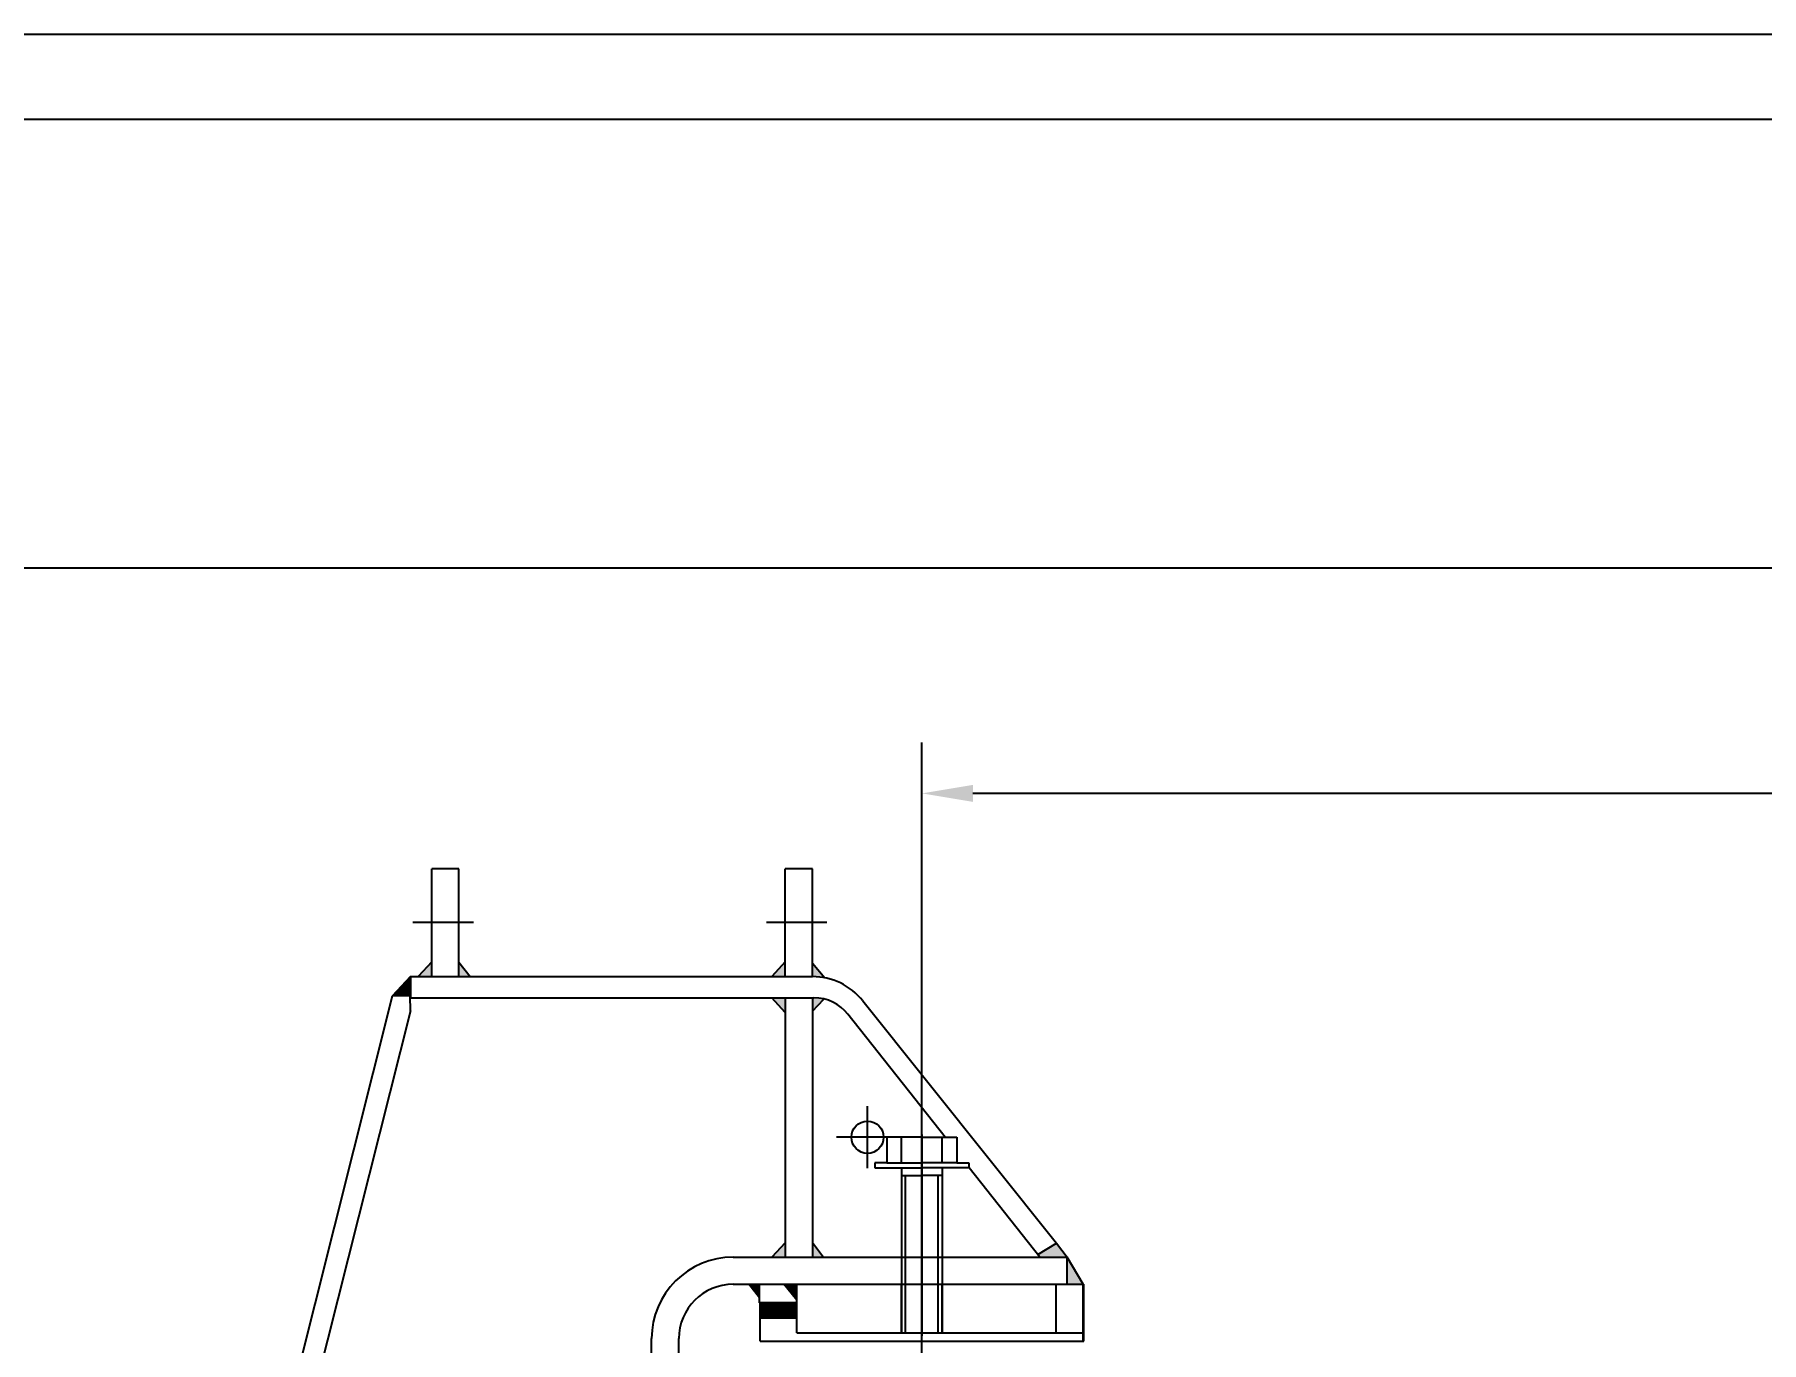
# Model space of a CAD drawing. Header units: millimetres. Extents: x 0 to 13784, y 0 to 6952.
# Drawn here: x 1902 to 3934, y 4401 to 5940 of the extents above; entities that cross this region are included whole.
import ezdxf

# ---------------------------------------------------------------- set-up
doc = ezdxf.new("R2010")
doc.units = ezdxf.units.MM
doc.header["$LTSCALE"] = 200
doc.linetypes.add('F', pattern=[0.75, 0.5, -0.25])
doc.linetypes.add('G', pattern=[2, 1.25, -0.25, 0.25, -0.25])
for name, color, linetype in [('01', 7, 'Continuous'), ('02', 1, 'Continuous'), ('04', 2, 'F'), ('05', 142, 'G'), ('08', 1, 'Continuous')]:
    doc.layers.add(name, color=color, linetype=linetype)
doc.styles.get("Standard").update_dxf_attribs({"font": 'isocp', "width": 0.707, "bigfont": 'intecad.shx'})
doc.dimstyles.new('INTE', dxfattribs={"dimscale": 20, "dimtxt": 3.5, "dimasz": 3, "dimexe": 3, "dimexo": 0, "dimgap": 1, "dimtad": 1, "dimdec": 1, "dimdsep": 46, "dimtxsty": 'Standard', "dimcen": 0, "dimclrd": 1, "dimclre": 1, "dimclrt": 3, "dimaunit": 1, "dimadec": 0, "dimazin": 0, "dimtfac": 1, "dimtdec": 1, "dimtmove": 0, "dimatfit": 0, "dimfxl": 1, "dimarcsym": 0})

# ---------------------------------------------------------------- blocks, each defined once
blk = doc.blocks.new('*D223')
at = {"layer": '08', "color": 1, "lineweight": -2}
for p, q in [((2945.9, 4574.3), (2945.9, 5107.1)), ((5650.9, 4574.3), (5650.9, 5107.1)), ((5590.9, 5047.1), (3005.9, 5047.1))]:
    blk.add_line(p, q, dxfattribs=at)
at = {"layer": '08', "color": 1}
for points in [[(3005.9, 5057.1), (3005.9, 5037.1), (2945.9, 5047.1)], [(5590.9, 5057.1), (5590.9, 5037.1), (5650.9, 5047.1)]]:
    blk.add_solid(points, dxfattribs=at)
at = {"layer": 'Defpoints', "color": 0}
for p in [(2945.9, 5047.1), (2945.9, 4574.3), (5650.9, 4574.3)]:
    blk.add_point(p, dxfattribs=at)
at = {"layer": '08', "color": 3, "insert": (4298.4, 5102.2), "char_height": 70, "attachment_point": 5}
blk.add_mtext('2705', dxfattribs=at)
blk = doc.blocks.new('*D224')
at = {"layer": '08', "color": 1, "lineweight": -2}
for p, q in [((1247.4, 2937.9), (1247.4, 5372.2)), ((7138.9, 3240.5), (7138.9, 5372.2)), ((7078.9, 5312.2), (1307.4, 5312.2))]:
    blk.add_line(p, q, dxfattribs=at)
at = {"layer": '08', "color": 1}
for points in [[(1307.4, 5322.2), (1307.4, 5302.2), (1247.4, 5312.2)], [(7078.9, 5322.2), (7078.9, 5302.2), (7138.9, 5312.2)]]:
    blk.add_solid(points, dxfattribs=at)
at = {"layer": 'Defpoints', "color": 0}
for p in [(1247.4, 5312.2), (7138.9, 3240.5), (1247.4, 2937.9)]:
    blk.add_point(p, dxfattribs=at)
at = {"layer": '08', "color": 3, "insert": (4193.1, 5367.2), "char_height": 70, "attachment_point": 5}
blk.add_mtext('5891.5', dxfattribs=at)
blk = doc.blocks.new('*U244')
at = {"layer": '01'}
blk.add_lwpolyline([(415, 292), (25, 292)], dxfattribs=at)
at = {"layer": '02'}
blk.add_lwpolyline([(420, 297), (0, 297)], dxfattribs=at)

msp = doc.modelspace()

# ---------------------------------------------------------------- hatches: boundary and pattern name
at = {"layer": '01'}
h = msp.add_hatch(color=256, dxfattribs=at)
h.paths.add_polyline_path([(2401.02, 4848.62), (2414.27, 4831.51), (2401.02, 4831.51)])
h.paths.add_polyline_path([(2369.02, 4848.87), (2369.02, 4831.51), (2353.2, 4831.51)])
h = msp.add_hatch(color=256, dxfattribs=at)
h.paths.add_polyline_path([(2817.02, 4847.52), (2831.86, 4830.05, 0.0491604), (2817.02, 4831.51)])
h.paths.add_polyline_path([(2785.02, 4848.87), (2785.02, 4831.51), (2769.2, 4831.51)])
for points in [[(2344.02, 4831.51), (2344.02, 4808.78), (2343.74, 4808.78), (2322.51, 4808.45)], [(3104.25, 4517.82), (3116.88, 4501.51), (3084.88, 4501.51), (3082.55, 4504.46)], [(3116.88, 4501.51), (3135.88, 4469.51), (3116.88, 4469.51)], [(2742.27, 4469.51), (2754.88, 4469.51), (2754.88, 4453.51)], [(2798.88, 4450.71), (2783.24, 4469.51), (2798.88, 4469.51)]]:
    msp.add_hatch(color=256, dxfattribs=at).paths.add_polyline_path(points)
h = msp.add_hatch(color=256, dxfattribs=at)
h.paths.add_polyline_path([(2817.02, 4790.98), (2817.02, 4806.51), (2818.88, 4806.51, -0.0577665), (2830.55, 4805.16)])
h.paths.add_polyline_path([(2769.2, 4806.51), (2785.02, 4806.51), (2785.02, 4789.16)])
at = {"layer": '01', "linetype": 'Continuous'}
h = msp.add_hatch(color=7, dxfattribs=at)
h.paths.add_polyline_path([(2830.17, 4501.51), (2817.02, 4501.51), (2817.02, 4518.75)])
h.paths.add_polyline_path([(2769.12, 4501.51), (2785.02, 4518.32), (2785.02, 4501.51)])

# ---------------------------------------------------------------- linework, layer by layer
at = {"layer": '01'}
for p, q in [((2401.02, 4958.51), (2369.02, 4958.51)), ((2369.02, 4831.51), (2369.02, 4958.51)), ((2401.02, 4831.51), (2401.02, 4958.51)), ((2785.02, 4831.51), (2785.02, 4958.51)), ((2817.02, 4958.51), (2785.02, 4958.51)), ((2817.02, 4831.51), (2817.02, 4958.51)), ((2369.02, 4848.87), (2353.2, 4831.51)), ((2401.02, 4848.62), (2414.27, 4831.51)), ((2785.02, 4848.87), (2769.2, 4831.51)), ((2817.02, 4847.52), (2831.86, 4830.05)), ((2344.02, 4831.51), (2322.51, 4808.45)), ((2344.02, 4831.51), (2344.02, 4806.51)), ((2344.02, 4831.51), (2817.02, 4831.51)), ((2322.51, 4808.45), (1926.18, 3234.07)), ((2343.74, 4808.78), (2322.51, 4808.45)), ((2343.95, 4791.19), (2343.74, 4808.78)), ((2343.74, 4808.78), (2344.02, 4808.78)), ((2344.02, 4806.51), (2817.02, 4806.51)), ((2349.88, 4806.51), (2818.88, 4806.51)), ((2785.02, 4789.16), (2769.2, 4806.51)), ((2785.02, 4806.51), (2785.02, 4501.51)), ((2817.02, 4806.51), (2817.02, 4501.51)), ((2817.02, 4790.98), (2830.55, 4805.16)), ((2343.95, 4791.19), (1950.42, 3227.96)), ((2973.32, 4642.51), (2858.88, 4787.16)), ((2945.88, 4642.51), (2904.58, 4642.51)), ((2904.58, 4642.51), (2904.58, 4612.51)), ((2921.88, 4612.51), (2921.88, 4642.51)), ((2945.88, 4642.51), (2987.18, 4642.51)), ((2969.88, 4612.51), (2969.88, 4642.51)), ((2987.18, 4642.51), (2987.18, 4612.51)), ((2904.58, 4612.51), (2890.42, 4612.51)), ((2890.42, 4612.51), (2890.42, 4606.62)), ((2890.42, 4606.62), (2945.88, 4606.62)), ((2904.58, 4612.51), (2945.88, 4612.51)), ((2921.88, 4606.62), (2921.88, 4501.51)), ((2921.88, 4597.51), (2945.88, 4597.51)), ((2987.18, 4612.51), (2945.88, 4612.51)), ((3001.34, 4606.62), (2945.88, 4606.62)), ((2969.88, 4597.51), (2945.88, 4597.51)), ((2969.88, 4606.62), (2969.88, 4501.51)), ((2987.18, 4612.51), (3001.34, 4612.51)), ((3001.34, 4612.51), (3001.34, 4606.62)), ((3084.88, 4501.51), (3001.72, 4606.62)), ((3104.25, 4517.82), (3116.88, 4501.51)), ((3135.88, 4469.51), (3116.88, 4501.51)), ((2754.88, 4453.51), (2742.27, 4469.51)), ((2798.88, 4450.71), (2783.24, 4469.51)), ((2798.88, 4447.51), (2754.88, 4447.51)), ((2798.88, 4446.01), (2755.38, 4446.01)), ((2798.88, 4444.51), (2755.38, 4444.51)), ((2798.88, 4443.01), (2755.38, 4443.01)), ((2798.88, 4441.51), (2755.38, 4441.51)), ((2798.88, 4440.01), (2755.38, 4440.01)), ((2798.88, 4438.51), (2755.38, 4438.51)), ((2798.88, 4437.01), (2755.38, 4437.01)), ((2798.88, 4435.51), (2755.38, 4435.51)), ((2798.88, 4434.01), (2755.38, 4434.01)), ((2798.88, 4432.51), (2755.38, 4432.51)), ((2798.88, 4431.01), (2755.38, 4431.01)), ((2798.88, 4429.51), (2755.38, 4429.51))]:
    msp.add_line(p, q, dxfattribs=at)
at = {"layer": '01', "color": 7, "linetype": 'Continuous'}
for p, q in [((2876.39, 4802.96), (3104.25, 4517.82)), ((2785.02, 4518.32), (2769.12, 4501.51)), ((2817.02, 4518.75), (2830.17, 4501.51)), ((3082.55, 4504.46), (3104.25, 4517.82)), ((2723.88, 4501.51), (3116.88, 4501.51)), ((3116.88, 4469.51), (3116.88, 4501.51)), ((2723.88, 4469.51), (3136.38, 4469.51)), ((2754.88, 4447.51), (2754.88, 4469.51)), ((2798.88, 4412.51), (2798.88, 4469.51)), ((3103.88, 4412.51), (3103.88, 4469.51)), ((3135.88, 4402.51), (3135.88, 4469.51)), ((3136.38, 4402.51), (3136.38, 4469.51)), ((2755.38, 4402.51), (2755.38, 4447.51)), ((2798.88, 4412.51), (3135.88, 4412.51)), ((2627.88, 3175.51), (2627.88, 4405.51)), ((2659.88, 3175.51), (2659.88, 4405.51)), ((2755.38, 4402.57), (3136.38, 4402.57))]:
    msp.add_line(p, q, dxfattribs=at)
msp.add_circle((2881.88, 4642.51), 19, dxfattribs=at)
for centre, radius, start, end in [((2817.02, 4755.51), 76, 38.63, 90), ((2723.88, 4405.51), 96, 90, 180), ((2723.88, 4405.51), 64, 90, 180)]:
    msp.add_arc(centre, radius, start, end, dxfattribs=at)
at = {"layer": '01'}
msp.add_arc((2818.88, 4755.51), 51, 38.35138, 90, dxfattribs=at)
at = {"layer": '02'}
for p, q in [((2926.68, 4501.51), (2926.68, 4597.51)), ((2965.08, 4501.51), (2965.08, 4597.51))]:
    msp.add_line(p, q, dxfattribs=at)
at = {"layer": '04', "color": 2, "linetype": 'F'}
for p, q in [((2921.88, 4501.51), (2921.88, 4412.51)), ((2926.68, 4412.51), (2926.68, 4501.51)), ((2965.08, 4412.51), (2965.08, 4501.51)), ((2969.88, 4501.51), (2969.88, 4412.51)), ((2921.88, 4412.51), (2921.88, 4469.51)), ((2969.88, 4412.51), (2969.88, 4469.51))]:
    msp.add_line(p, q, dxfattribs=at)
at = {"layer": '05'}
for p, q in [((2418.06, 4895.01), (2346.95, 4895.01)), ((2834.06, 4895.01), (2762.95, 4895.01)), ((2881.88, 4605.93), (2881.88, 4679.09)), ((2918.46, 4642.51), (2845.3, 4642.51)), ((2945.88, 4645.58), (2945.88, 4408.96)), ((2945.88, 2350.74), (2945.88, 4574.28))]:
    msp.add_line(p, q, dxfattribs=at)

# ---------------------------------------------------------------- block references
at = {"layer": '01', "xscale": 20, "yscale": 20, "zscale": 20}
msp.add_blockref('*U244', (0, 0), dxfattribs=at)

# ---------------------------------------------------------------- dimensions: what is measured, and where the dimension line sits
at = {"layer": '08'}
for base, p1, p2, picture, middle in [((1247.38, 5312.16), (7138.88, 3240.51), (1247.38, 2937.91), '*D224', (4193.13, 5367.16)), ((2945.88, 5047.15), (5650.88, 4574.28), (2945.88, 4574.28), '*D223', (4298.38, 5102.15))]:
    dim = msp.add_linear_dim(base=base, p1=p1, p2=p2, dimstyle='INTE', dxfattribs=at)
    dim.commit()
    dim.dimension.update_dxf_attribs({"geometry": picture, "text_midpoint": middle})

doc.saveas('drawing.dxf')
